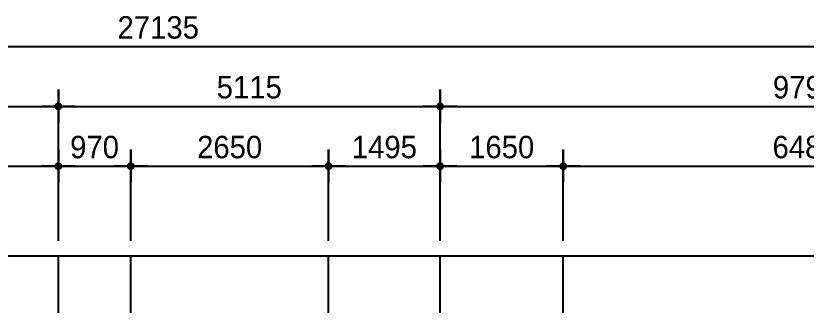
# Model space of a CAD drawing. Header units: millimetres. Extents: x 7086022 to 7120578, y 229555 to 276126.
# Drawn here: x 7101103 to 7111693, y 272216 to 276086 of the extents above; entities that cross this region are included whole.
import ezdxf

# ---------------------------------------------------------------- set-up
doc = ezdxf.new("R2010")
doc.units = ezdxf.units.MM
doc.header["$LTSCALE"] = 100
doc.linetypes.add('CEN', pattern=[62, 60, -1, 0, -1])
doc.layers.get('Defpoints').update_dxf_attribs({"color": 149})
for name, color, linetype in [('AA-BORD-XREF', 15, 'Continuous'), ('CEN', 1, 'CEN'), ('DIM', 7, 'Continuous')]:
    doc.layers.add(name, color=color, linetype=linetype)
doc.layers.add('Defpoint', color=142, linetype='Continuous', plot=False)
doc.styles.add('굴림', font='')
doc.styles.add('돋움', font='')
doc.styles.get('굴림').set_extended_font_data('Gulim')
doc.styles.get('돋움').set_extended_font_data('Dotum')
doc.dimstyles.new('NORMAL', dxfattribs={"dimscale": 40, "dimtxt": 3, "dimasz": 1.5, "dimexe": 1.5, "dimexo": 2, "dimgap": 1, "dimtad": 1, "dimdec": 0, "dimzin": 0, "dimdsep": 46, "dimtxsty": '돋움', "dimblk": 'DOT', "dimblk1": 'NONE', "dimblk2": 'TICK', "dimcen": 0, "dimdle": 1.5, "dimclrd": 7, "dimclre": 7, "dimclrt": 3, "dimadec": 0, "dimazin": 0, "dimtfac": 1, "dimtdec": 0, "dimtix": 1, "dimtmove": 2, "dimatfit": 3, "dimldrblk": 'DOT', "dimfxl": 1, "dimtolj": 1, "dimtzin": 0, "dimarcsym": 0})

# ---------------------------------------------------------------- blocks, each defined once
blk = doc.blocks.new('BORD-302')
at = {"layer": 'Defpoint'}
blk.add_lwpolyline([(-16495, 26275), (11010, 26275), (11010, -9445), (-16495, -9445)], close=True, dxfattribs=at)
blk = doc.blocks.new('DOT')
at = {"layer": 'DIM'}
blk.add_line((0, 1.5), (0, -1.5), dxfattribs=at)
at = {"layer": 'DIM', "linetype": 'Continuous'}
blk.add_line((-1.5, 0), (1.5, 0), dxfattribs=at)
at = {"layer": 'DIM', "const_width": 0.35}
blk.add_lwpolyline([(-0.175, 0, 1), (0.175, 0, 1)], format="xyb", close=True, dxfattribs=at)
blk = doc.blocks.new('*D28')
at = {"layer": 'Defpoints', "color": 0, "transparency": 16777216}
for p in [(30905, -800), (3770, -3600), (30905, -3600)]:
    blk.add_point(p, dxfattribs=at)
at = {"layer": 'DIM', "color": 7, "lineweight": -2, "transparency": 16777216}
for p, q in [((3770, -3400), (3770, -650)), ((30905, -3400), (30905, -650)), ((3920, -800), (30755, -800))]:
    blk.add_line(p, q, dxfattribs=at)
at = {"layer": 'DIM', "color": 7, "lineweight": -2, "transparency": 16777216, "xscale": 150, "yscale": 150, "zscale": 150, "rotation": 180}
blk.add_blockref('DOT', (3770, -800), dxfattribs=at)
at = {"layer": 'DIM', "color": 7, "lineweight": -2, "transparency": 16777216, "xscale": 150, "yscale": 150, "zscale": 150}
blk.add_blockref('DOT', (30905, -800), dxfattribs=at)
at = {"layer": 'DIM', "color": 3, "transparency": 16777216, "insert": (17338, -546), "char_height": 300, "attachment_point": 5, "style": '굴림'}
blk.add_mtext('\\A1;27135', dxfattribs=at)
blk = doc.blocks.new('_None')
blk = doc.blocks.new('_Oblique')
at = {"color": 0, "linetype": 'ByBlock', "lineweight": -2}
blk.add_line((-0.5, -0.5), (0.5, 0.5), dxfattribs=at)
blk = doc.blocks.new('TICK')
at = {"layer": 'Defpoints', "color": 0, "linetype": 'ByBlock'}
blk.add_point((0, 0), dxfattribs=at)
at = {"layer": 'DIM'}
blk.add_line((0, 1.6875), (0, -1.6875), dxfattribs=at)
at = {"layer": 'DIM', "linetype": 'Continuous'}
blk.add_line((-1.6875, 0), (1.6875, 0), dxfattribs=at)
at = {"color": 7, "linetype": 'ByBlock', "xscale": 1.6875, "yscale": 1.6875, "zscale": 1.6875}
blk.add_blockref('_Oblique', (0, 0), dxfattribs=at)
blk = doc.blocks.new('*D57')
at = {"layer": 'Defpoints', "color": 0, "transparency": 16777216}
for p in [(16000, -1600), (3770, -3600), (16000, -3600)]:
    blk.add_point(p, dxfattribs=at)
at = {"layer": 'DIM', "color": 7, "lineweight": -2, "transparency": 16777216}
for p, q in [((3770, -3400), (3770, -1450)), ((16000, -3400), (16000, -1450)), ((3920, -1600), (15850, -1600))]:
    blk.add_line(p, q, dxfattribs=at)
at = {"layer": 'DIM', "color": 7, "lineweight": -2, "transparency": 16777216, "xscale": 150, "yscale": 150, "zscale": 150, "rotation": 180}
blk.add_blockref('DOT', (3770, -1600), dxfattribs=at)
at = {"layer": 'DIM', "color": 7, "lineweight": -2, "transparency": 16777216, "xscale": 150, "yscale": 150, "zscale": 150}
blk.add_blockref('DOT', (16000, -1600), dxfattribs=at)
at = {"layer": 'DIM', "color": 3, "transparency": 16777216, "insert": (9885, -1346), "char_height": 300, "attachment_point": 5, "style": '굴림'}
blk.add_mtext('\\A1;12230', dxfattribs=at)
blk = doc.blocks.new('*D59')
at = {"layer": 'Defpoints', "color": 0, "transparency": 16777216}
for p in [(21115, -1600), (16000, -3600), (21115, -3600)]:
    blk.add_point(p, dxfattribs=at)
at = {"layer": 'DIM', "color": 7, "lineweight": -2, "transparency": 16777216}
for p, q in [((16000, -3400), (16000, -1450)), ((21115, -3400), (21115, -1450)), ((16150, -1600), (20965, -1600))]:
    blk.add_line(p, q, dxfattribs=at)
at = {"layer": 'DIM', "color": 7, "lineweight": -2, "transparency": 16777216, "xscale": 150, "yscale": 150, "zscale": 150, "rotation": 180}
blk.add_blockref('DOT', (16000, -1600), dxfattribs=at)
at = {"layer": 'DIM', "color": 7, "lineweight": -2, "transparency": 16777216, "xscale": 150, "yscale": 150, "zscale": 150}
blk.add_blockref('DOT', (21115, -1600), dxfattribs=at)
at = {"layer": 'DIM', "color": 3, "transparency": 16777216, "insert": (18558, -1346), "char_height": 300, "attachment_point": 5, "style": '굴림'}
blk.add_mtext('\\A1;5115', dxfattribs=at)
blk = doc.blocks.new('*D60')
at = {"layer": 'Defpoints', "color": 0, "transparency": 16777216}
for p in [(30905, -1600), (21115, -3600), (30905, -3600)]:
    blk.add_point(p, dxfattribs=at)
at = {"layer": 'DIM', "color": 7, "lineweight": -2, "transparency": 16777216}
for p, q in [((21115, -3400), (21115, -1450)), ((30905, -3400), (30905, -1450)), ((21265, -1600), (30755, -1600))]:
    blk.add_line(p, q, dxfattribs=at)
at = {"layer": 'DIM', "color": 7, "lineweight": -2, "transparency": 16777216, "xscale": 150, "yscale": 150, "zscale": 150, "rotation": 180}
blk.add_blockref('DOT', (21115, -1600), dxfattribs=at)
at = {"layer": 'DIM', "color": 7, "lineweight": -2, "transparency": 16777216, "xscale": 150, "yscale": 150, "zscale": 150}
blk.add_blockref('DOT', (30905, -1600), dxfattribs=at)
at = {"layer": 'DIM', "color": 3, "transparency": 16777216, "insert": (26010, -1346), "char_height": 300, "attachment_point": 5, "style": '굴림'}
blk.add_mtext('\\A1;9790', dxfattribs=at)
blk = doc.blocks.new('*D63')
at = {"layer": 'Defpoints', "color": 0, "transparency": 16777216}
for p in [(16000, -2400), (13565, -3600), (16000, -3600)]:
    blk.add_point(p, dxfattribs=at)
at = {"layer": 'DIM', "color": 7, "lineweight": -2, "transparency": 16777216}
for p, q in [((13565, -3400), (13565, -2250)), ((16000, -3400), (16000, -2250)), ((13715, -2400), (15850, -2400))]:
    blk.add_line(p, q, dxfattribs=at)
at = {"layer": 'DIM', "color": 7, "lineweight": -2, "transparency": 16777216, "xscale": 150, "yscale": 150, "zscale": 150, "rotation": 180}
blk.add_blockref('DOT', (13565, -2400), dxfattribs=at)
at = {"layer": 'DIM', "color": 7, "lineweight": -2, "transparency": 16777216, "xscale": 150, "yscale": 150, "zscale": 150}
blk.add_blockref('DOT', (16000, -2400), dxfattribs=at)
at = {"layer": 'DIM', "color": 3, "transparency": 16777216, "insert": (14783, -2146), "char_height": 300, "attachment_point": 5, "style": '굴림'}
blk.add_mtext('\\A1;2435', dxfattribs=at)
blk = doc.blocks.new('*D64')
at = {"layer": 'Defpoints', "color": 0, "transparency": 16777216}
for p in [(16970, -2400), (16000, -3600), (16970, -3600)]:
    blk.add_point(p, dxfattribs=at)
at = {"layer": 'DIM', "color": 7, "lineweight": -2, "transparency": 16777216}
for p, q in [((16000, -3400), (16000, -2250)), ((16970, -3400), (16970, -2250)), ((16150, -2400), (16820, -2400))]:
    blk.add_line(p, q, dxfattribs=at)
at = {"layer": 'DIM', "color": 7, "lineweight": -2, "transparency": 16777216, "xscale": 150, "yscale": 150, "zscale": 150, "rotation": 180}
blk.add_blockref('DOT', (16000, -2400), dxfattribs=at)
at = {"layer": 'DIM', "color": 7, "lineweight": -2, "transparency": 16777216, "xscale": 150, "yscale": 150, "zscale": 150}
blk.add_blockref('DOT', (16970, -2400), dxfattribs=at)
at = {"layer": 'DIM', "color": 3, "transparency": 16777216, "insert": (16485, -2146), "char_height": 300, "attachment_point": 5, "style": '굴림'}
blk.add_mtext('\\A1;970', dxfattribs=at)
blk = doc.blocks.new('*D65')
at = {"layer": 'Defpoints', "color": 0, "transparency": 16777216}
for p in [(21115, -2400), (19620, -3600), (21115, -3600)]:
    blk.add_point(p, dxfattribs=at)
at = {"layer": 'DIM', "color": 7, "lineweight": -2, "transparency": 16777216}
for p, q in [((19620, -3400), (19620, -2250)), ((21115, -3400), (21115, -2250)), ((19770, -2400), (20965, -2400))]:
    blk.add_line(p, q, dxfattribs=at)
at = {"layer": 'DIM', "color": 7, "lineweight": -2, "transparency": 16777216, "xscale": 150, "yscale": 150, "zscale": 150, "rotation": 180}
blk.add_blockref('DOT', (19620, -2400), dxfattribs=at)
at = {"layer": 'DIM', "color": 7, "lineweight": -2, "transparency": 16777216, "xscale": 150, "yscale": 150, "zscale": 150}
blk.add_blockref('DOT', (21115, -2400), dxfattribs=at)
at = {"layer": 'DIM', "color": 3, "transparency": 16777216, "insert": (20368, -2146), "char_height": 300, "attachment_point": 5, "style": '굴림'}
blk.add_mtext('\\A1;1495', dxfattribs=at)
blk = doc.blocks.new('*D29')
at = {"layer": 'Defpoints', "color": 0, "transparency": 16777216}
for p in [(22765, -2400), (21115, -3600), (22765, -3600)]:
    blk.add_point(p, dxfattribs=at)
at = {"layer": 'DIM', "color": 7, "lineweight": -2, "transparency": 16777216}
for p, q in [((21115, -3400), (21115, -2250)), ((22765, -3400), (22765, -2250)), ((21265, -2400), (22615, -2400))]:
    blk.add_line(p, q, dxfattribs=at)
at = {"layer": 'DIM', "color": 7, "lineweight": -2, "transparency": 16777216, "xscale": 150, "yscale": 150, "zscale": 150, "rotation": 180}
blk.add_blockref('DOT', (21115, -2400), dxfattribs=at)
at = {"layer": 'DIM', "color": 7, "lineweight": -2, "transparency": 16777216, "xscale": 150, "yscale": 150, "zscale": 150}
blk.add_blockref('DOT', (22765, -2400), dxfattribs=at)
at = {"layer": 'DIM', "color": 3, "transparency": 16777216, "insert": (21940, -2146), "char_height": 300, "attachment_point": 5, "style": '굴림'}
blk.add_mtext('\\A1;1650', dxfattribs=at)
blk = doc.blocks.new('*D30')
at = {"layer": 'Defpoints', "color": 0, "transparency": 16777216}
for p in [(29245, -2400), (22765, -3600), (29245, -3600)]:
    blk.add_point(p, dxfattribs=at)
at = {"layer": 'DIM', "color": 7, "lineweight": -2, "transparency": 16777216}
for p, q in [((22765, -3400), (22765, -2250)), ((29245, -3400), (29245, -2250)), ((22915, -2400), (29095, -2400))]:
    blk.add_line(p, q, dxfattribs=at)
at = {"layer": 'DIM', "color": 7, "lineweight": -2, "transparency": 16777216, "xscale": 150, "yscale": 150, "zscale": 150, "rotation": 180}
blk.add_blockref('DOT', (22765, -2400), dxfattribs=at)
at = {"layer": 'DIM', "color": 7, "lineweight": -2, "transparency": 16777216, "xscale": 150, "yscale": 150, "zscale": 150}
blk.add_blockref('DOT', (29245, -2400), dxfattribs=at)
at = {"layer": 'DIM', "color": 3, "transparency": 16777216, "insert": (26005, -2146), "char_height": 300, "attachment_point": 5, "style": '굴림'}
blk.add_mtext('\\A1;6480', dxfattribs=at)
blk = doc.blocks.new('*D32')
at = {"layer": 'Defpoints', "color": 0, "transparency": 16777216}
for p in [(19620, -2400), (16970, -3600), (19620, -3600)]:
    blk.add_point(p, dxfattribs=at)
at = {"layer": 'DIM', "color": 7, "lineweight": -2, "transparency": 16777216}
for p, q in [((16970, -3400), (16970, -2250)), ((19620, -3400), (19620, -2250)), ((17120, -2400), (19470, -2400))]:
    blk.add_line(p, q, dxfattribs=at)
at = {"layer": 'DIM', "color": 7, "lineweight": -2, "transparency": 16777216, "xscale": 150, "yscale": 150, "zscale": 150, "rotation": 180}
blk.add_blockref('DOT', (16970, -2400), dxfattribs=at)
at = {"layer": 'DIM', "color": 7, "lineweight": -2, "transparency": 16777216, "xscale": 150, "yscale": 150, "zscale": 150}
blk.add_blockref('DOT', (19620, -2400), dxfattribs=at)
at = {"layer": 'DIM', "color": 3, "transparency": 16777216, "insert": (18295, -2146), "char_height": 300, "attachment_point": 5, "style": '굴림'}
blk.add_mtext('\\A1;2650', dxfattribs=at)
blk = doc.blocks.new('DIM-302-TF')
at = {"layer": 'CEN'}
for p, q in [((16000, -26990), (16000, -3600)), ((16970, -20770), (16970, -3600)), ((19620, -16775), (19620, -3600)), ((21115, -6065), (21115, -3600)), ((22765, -4800), (22765, -3600))]:
    blk.add_line(p, q, dxfattribs=at)
at = {"layer": 'DIM'}
for base, p1, p2, picture, middle in [((30905, -800), (3770, -3600), (30905, -3600), '*D28', (17337.5, -545.8)), ((16000, -1600), (3770, -3600), (16000, -3600), '*D57', (9885, -1345.8)), ((21115, -1600), (16000, -3600), (21115, -3600), '*D59', (18557.5, -1345.8)), ((30905, -1600), (21115, -3600), (30905, -3600), '*D60', (26010, -1346)), ((16000, -2400), (13565, -3600), (16000, -3600), '*D63', (14782.5, -2146)), ((16970, -2400), (16000, -3600), (16970, -3600), '*D64', (16485, -2146)), ((19620, -2400), (16970, -3600), (19620, -3600), '*D32', (18295, -2146.2)), ((21115, -2400), (19620, -3600), (21115, -3600), '*D65', (20367.5, -2145.8)), ((22765, -2400), (21115, -3600), (22765, -3600), '*D29', (21940, -2145.8)), ((29245, -2400), (22765, -3600), (29245, -3600), '*D30', (26005, -2146))]:
    dim = blk.add_linear_dim(base=base, p1=p1, p2=p2, angle=180, dimstyle='NORMAL', override={"dimscale": 100, "dimtxsty": '굴림'}, dxfattribs=at)
    dim.commit()
    dim.dimension.update_dxf_attribs({"geometry": picture, "text_midpoint": middle})

msp = doc.modelspace()

# ---------------------------------------------------------------- block references
at = {"layer": 'AA-BORD-XREF'}
msp.add_blockref('BORD-302', (7105768, 246600), dxfattribs=at)
at = {"layer": 'CEN'}
msp.add_blockref('DIM-302-TF', (7085673, 276475), dxfattribs=at)

doc.saveas('drawing.dxf')
